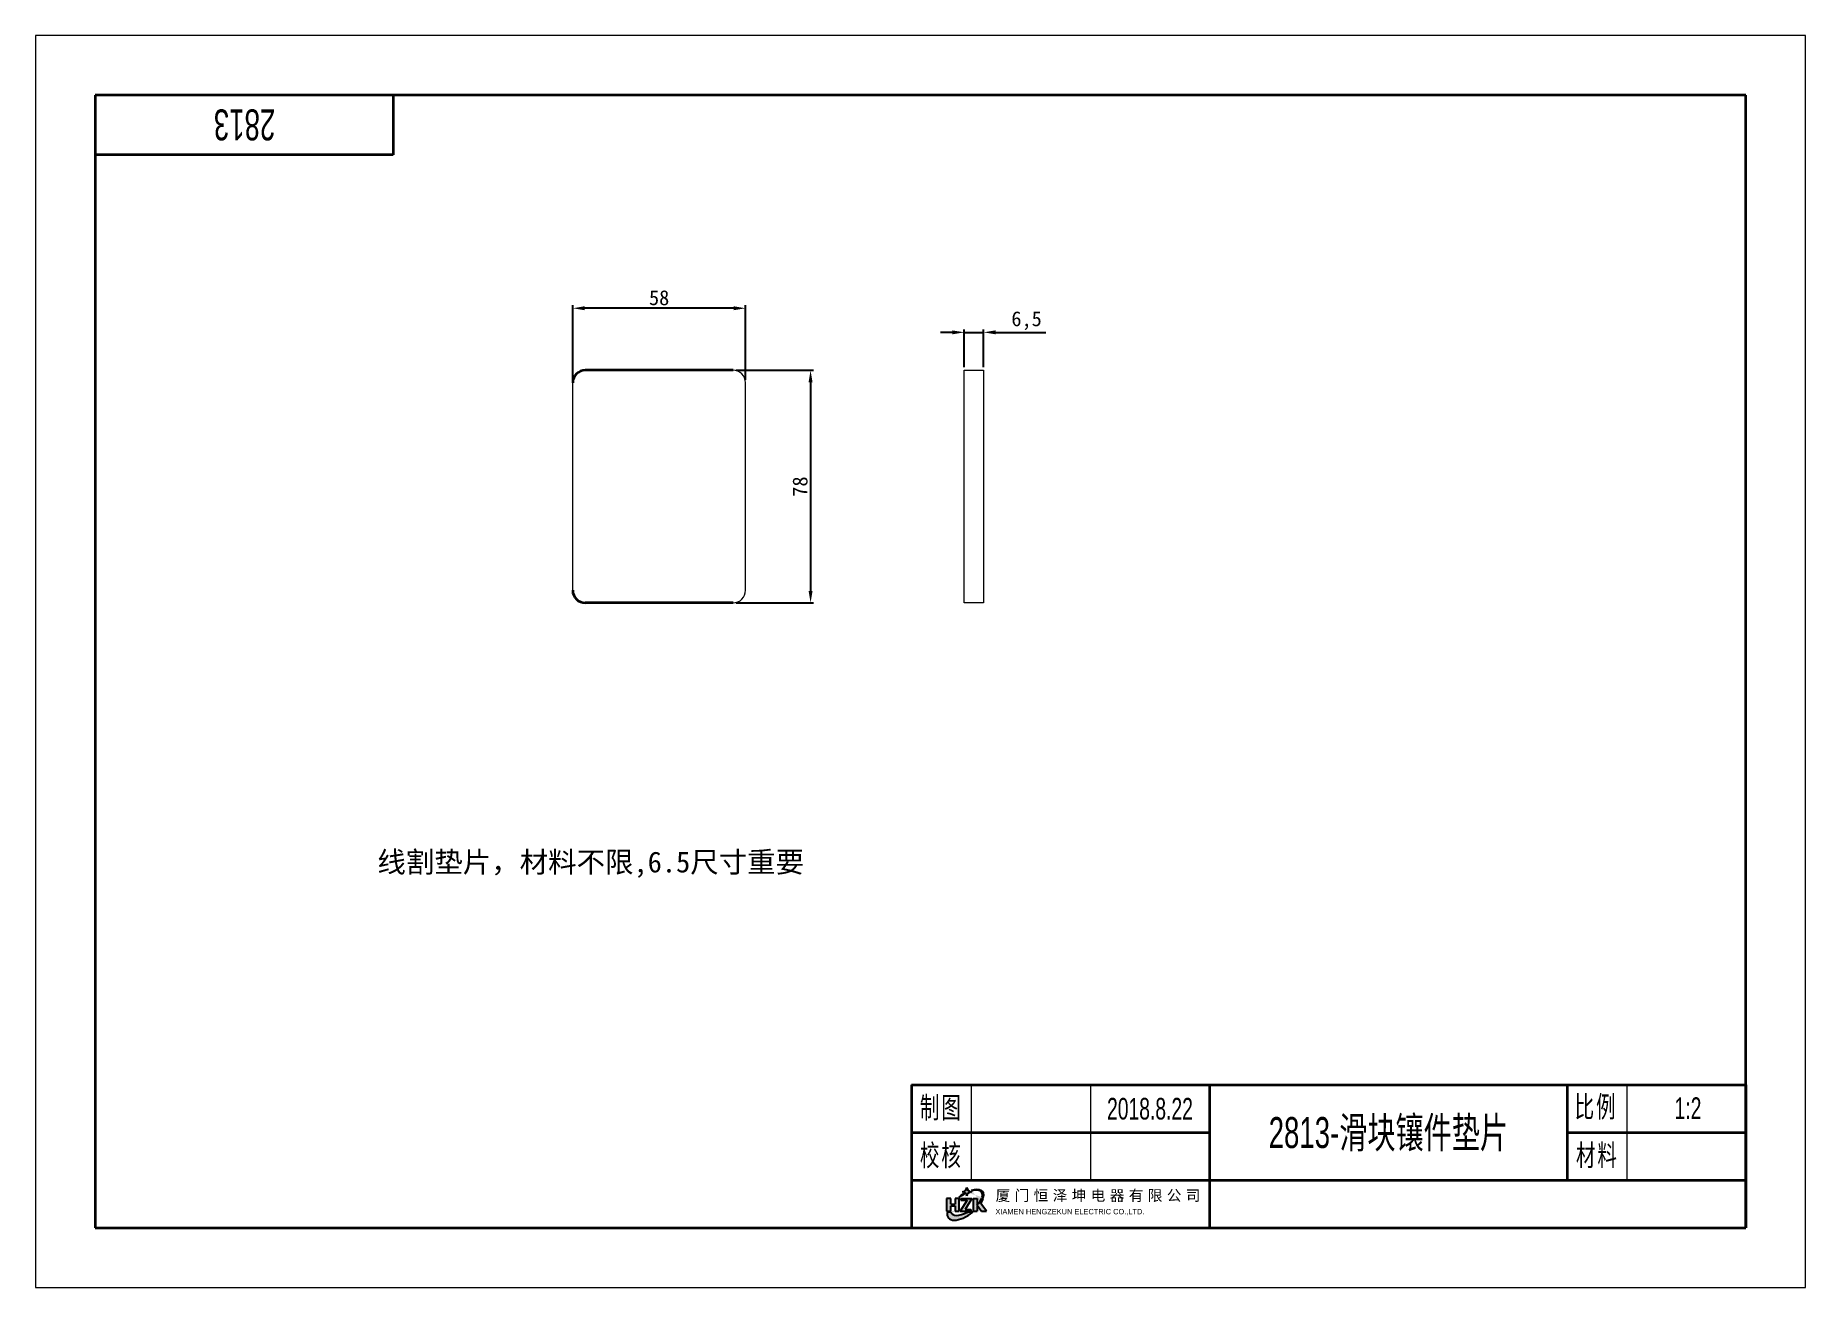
# Model space of a CAD drawing. Header units: millimetres. Extents: x 283 to 877, y 546 to 966.
import ezdxf
from ezdxf.enums import TextEntityAlignment as Align

# ---------------------------------------------------------------- set-up
doc = ezdxf.new("R2010")
doc.units = ezdxf.units.MM
for name, color, linetype, lineweight in [('dim', 82, 'Continuous', 9), ('文字层', 3, 'Continuous', 18), ('粗实线层', 7, 'Continuous', 35), ('细实线层', 7, 'Continuous', 18)]:
    doc.layers.add(name, color=color, linetype=linetype, lineweight=lineweight)
doc.styles.add('标准', font='FSGB2312.ttf', dxfattribs={"width": 0.667})
doc.dimstyles.new('ISO-25', dxfattribs={"dimscale": 2, "dimtxt": 2.5, "dimasz": 2.5, "dimexe": 1.25, "dimexo": 0.625, "dimtad": 1, "dimtxsty": 'Standard', "dimcen": 2.5, "dimadec": 0, "dimazin": 0, "dimtfac": 1, "dimtmove": 0, "dimatfit": 3, "dimfxl": 0, "dimarcsym": 0})

# ---------------------------------------------------------------- blocks, each defined once
blk = doc.blocks.new('A4图框')
at = {"layer": '粗实线层'}
for p, q in [((-138.5, 95), (-138.5, -95)), ((138.5, 95), (-138.5, 95)), ((-88.5, 95), (-88.5, 85)), ((138.5, -95), (138.5, 95)), ((-88.5, 85), (-138.5, 85)), ((-138.5, -95), (138.5, -95))]:
    blk.add_line(p, q, dxfattribs=at)
at = {"layer": '细实线层'}
for p, q in [((148.5, 105), (-148.5, 105)), ((-148.5, 105), (-148.5, -105)), ((148.5, -105), (148.5, 105)), ((-148.5, -105), (148.5, -105))]:
    blk.add_line(p, q, dxfattribs=at)
at = {"layer": '文字层', "style": '标准', "width": 0.667}
blk.add_attdef('图纸编号', text='', height=5.19, rotation=180, dxfattribs=at).set_placement((-113.41, 90), align=Align.MIDDLE_CENTER)
blk = doc.blocks.new('A4标题栏')
h = blk.add_hatch(color=3)
h.dxf.hatch_style = 1
h.paths.add_polyline_path([(-132, 4.92), (-132.71, 4.92), (-132.71, 4.01), (-133.41, 4.01), (-133.41, 4.92), (-134.11, 4.92), (-134.11, 2.82), (-133.41, 2.82), (-133.41, 3.73), (-132.71, 3.73), (-132.71, 2.82), (-132, 2.82)])
h.paths.add_polyline_path([(-129.9, 4.92), (-131.74, 4.92), (-131.74, 4.64), (-130.67, 4.64), (-131.83, 2.82), (-130.07, 2.82), (-130.07, 3.1), (-131.02, 3.1)])
h.paths.add_polyline_path([(-129.02, 4.92), (-129.67, 4.92), (-129.67, 2.82), (-129.02, 2.82)])
edge = h.paths.add_edge_path()
edge.add_ellipse((-130.95, 3.87), major_axis=(-2.89, -2.17), ratio=0.475526, start_angle=127.0084, end_angle=146.5686)
edge.add_line((-127.97, 4.92), (-128.25, 4.92))
edge.add_ellipse((-130.78, 4.22), major_axis=(-2.55, -1.75), ratio=0.462381, start_angle=113.418, end_angle=143.4361, ccw=False)
edge.add_line((-129.02, 3.83), (-128.29, 2.82))
edge.add_line((-128.29, 2.82), (-127.44, 2.82))
edge.add_line((-127.44, 2.82), (-128.39, 4.08))
h.paths.add_polyline_path([(-129.95, 6.08, -0.414214), (-130.71, 6.84, -0.414214), (-131.47, 6.08, -0.414214), (-130.71, 5.32, -0.414214)])
h = blk.add_hatch(color=3)
h.dxf.hatch_style = 1
edge = h.paths.add_edge_path()
edge.add_ellipse((-130.78, 4.22), major_axis=(-2.55, -1.75), ratio=0.462381, start_angle=259.9884, end_angle=277.0287, ccw=False)
edge.add_arc((-131.47, 5.32), 0.495, 47.0815, 59.7575)
edge.add_ellipse((-130.95, 3.87), major_axis=(-2.89, -2.17), ratio=0.475526, start_angle=255.3223, end_angle=271.8023)
edge.add_line((-132.07, 5.18), (-131.89, 5.18))
edge = h.paths.add_edge_path()
edge.add_ellipse((-130.95, 3.87), major_axis=(-2.89, -2.17), ratio=0.475526, start_angle=152.9499, end_angle=232.8461)
edge.add_arc((-129.74, 6.93), 0.709, 246.2468, 261.3719)
edge.add_ellipse((-130.78, 4.22), major_axis=(-2.55, -1.75), ratio=0.462381, start_angle=150.9505, end_angle=232.0867, ccw=False)
edge.add_line((-128.15, 5.18), (-127.9, 5.18))
edge = h.paths.add_edge_path()
edge.add_ellipse((-130.95, 3.87), major_axis=(-2.89, -2.17), ratio=0.475526, start_angle=330.9377, end_angle=453.8146)
edge.add_line((-129.73, 2.64), (-130.63, 2.64))
edge.add_ellipse((-130.78, 4.22), major_axis=(-2.55, -1.75), ratio=0.462381, start_angle=352.501, end_angle=435.4781, ccw=False)
edge.add_line((-133.41, 2.64), (-133.98, 2.64))
h.paths.add_polyline_path([(-124.92, 1.33), (-97.75, 1.33), (-97.75, 2.79), (-124.92, 2.79)], flags=9)
h.paths.add_polyline_path([(-125.19, 3.38), (-97.3, 3.38), (-97.3, 6.3), (-125.19, 6.3)], flags=9)
at = {"color": 3}
for p, q in [((-133.41, 4.92), (-134.11, 4.92)), ((-134.11, 4.92), (-134.11, 2.82)), ((-133.41, 4.01), (-133.41, 4.92)), ((-133.41, 4.01), (-132.71, 4.01)), ((-133.41, 2.82), (-133.41, 3.73)), ((-133.41, 3.73), (-132.71, 3.73)), ((-132.71, 4.92), (-132.71, 4.01)), ((-132, 4.92), (-132.71, 4.92)), ((-132.71, 3.73), (-132.71, 2.82)), ((-132.07, 5.18), (-131.89, 5.18)), ((-132, 2.82), (-132, 4.92)), ((-130.67, 4.64), (-131.83, 2.82)), ((-131.74, 4.92), (-129.9, 4.92)), ((-131.74, 4.92), (-131.74, 4.64)), ((-131.74, 4.64), (-130.67, 4.64)), ((-129.9, 4.92), (-131.02, 3.1)), ((-131.02, 3.1), (-130.07, 3.1)), ((-130.07, 3.1), (-130.07, 2.82)), ((-129.67, 4.92), (-129.02, 4.92)), ((-129.67, 4.92), (-129.67, 2.82)), ((-129.02, 4.92), (-129.02, 2.82)), ((-129.02, 3.83), (-128.29, 2.82)), ((-127.44, 2.82), (-128.39, 4.08)), ((-128.25, 4.92), (-127.97, 4.92)), ((-128.15, 5.18), (-127.9, 5.18)), ((-134.11, 2.82), (-133.41, 2.82)), ((-132.71, 2.82), (-132, 2.82)), ((-131.83, 2.82), (-130.07, 2.82)), ((-129.67, 2.82), (-129.02, 2.82)), ((-128.29, 2.82), (-127.44, 2.82))]:
    blk.add_line(p, q, dxfattribs=at)
for points in [[(-133.41, 2.64), (-133.98, 2.64)], [(-129.73, 2.64), (-130.63, 2.64)]]:
    blk.add_lwpolyline(points, dxfattribs=at)
for centre, radius, start, end in [((-131.47, 6.84), 0.758, 270, 0), ((-131.47, 5.32), 0.758, 0, 90), ((-129.95, 6.84), 0.758, 180, 270), ((-129.95, 5.32), 0.758, 90, 180), ((-129.74, 6.93), 0.709, 246.2468, 261.3719), ((-131.47, 5.32), 0.495, 47.0815, 59.7575)]:
    blk.add_arc(centre, radius, start, end, dxfattribs=at)
for centre, major_axis, ratio, start_param, end_param in [((-130.95, 3.87), (-2.89, -2.17), 0.475526, 2.66948, 4.06393), ((-130.78, 4.22), (-2.55, -1.75), 0.462381, 2.634582, 4.050677), ((-130.95, 3.87), (-2.89, -2.17), 0.475526, 4.456214, 4.743846), ((-130.78, 4.22), (-2.55, -1.75), 0.462381, 4.537653, 4.835062), ((-130.78, 4.22), (-2.55, -1.75), 0.462381, 1.979518, 2.503433), ((-130.95, 3.87), (-2.89, -2.17), 0.475526, 2.216715, 2.558104), ((-130.95, 3.87), (-2.89, -2.17), 0.475526, 5.775953, 7.920559), ((-130.78, 4.22), (-2.55, -1.75), 0.462381, 6.152303, 7.600527)]:
    blk.add_ellipse(centre, major_axis=major_axis, ratio=ratio, start_param=start_param, end_param=end_param, dxfattribs=at)
at = {"layer": '粗实线层'}
for p, q in [((-140, 24), (-140, 0)), ((-140, 24), (0, 24)), ((-90, 24), (-90, 0)), ((-30, 24), (-30, 8)), ((0, 24), (0, 0)), ((0, 24), (0, 8)), ((-140, 16), (-90, 16)), ((-30, 16), (0, 16)), ((-140, 8), (0, 8)), ((-140, 0), (0, 0))]:
    blk.add_line(p, q, dxfattribs=at)
at = {"layer": '细实线层'}
for p, q in [((-130, 24), (-130, 8)), ((-110, 24), (-110, 8)), ((-20, 24), (-20, 8))]:
    blk.add_line(p, q, dxfattribs=at)
at = {"color": 3, "attachment_point": 1}
for s, insert, char_height in [('{\\f汉仪综艺体简|b0|i0|c134|p49;\\T1.3;厦门恒泽坤电器有限公司}', (-125.9, 6.35), 1.8), ('{\\f汉仪综艺体简|b0|i0|c134|p49;XIAMEN HENGZEKUN ELECTRIC CO.,LTD.}', (-125.93, 3.19), 0.9)]:
    blk.add_mtext_dynamic_manual_height_columns(s, width=1520, gutter_width=12.5, heights=[0], dxfattribs=dict(at, insert=insert, char_height=char_height))
at = {"layer": '文字层', "char_height": 3.597, "width": 18, "attachment_point": 5, "line_spacing_factor": 0.963108, "style": '标准'}
for s, insert in [('\\T1.1;制图', (-135, 20)), ('{\\T1.1;比例}', (-25.15, 20.14)), ('\\T1.1;校核', (-135, 12)), ('{\\T1.1;材料}', (-24.93, 12.02))]:
    blk.add_mtext(s, dxfattribs=dict(at, insert=insert))
at = {"layer": '文字层', "style": '标准', "width": 0.667}
for tag, height, p in [('制图签名', 3.63, (-120, 20)), ('制图日期', 3.63, (-100, 20)), ('图纸比例', 3.63, (-9.73, 20.09)), ('图纸名称', 5.19, (-60, 16)), ('校核签名', 3.63, (-120, 12)), ('校核日期', 3.63, (-100, 12)), ('材料', 3.63, (-9.94, 12.38)), ('图纸编号', 3.63, (-45, 4))]:
    blk.add_attdef(tag, text='', height=height, dxfattribs=at).set_placement(p, align=Align.MIDDLE_CENTER)
blk = doc.blocks.new('A4A-B-Marked')
for name, p, values in [('A4图框', (0, 0), {'图纸编号': '2813'}), ('A4标题栏', (138.5, -95), {'制图日期': '2018.8.22', '图纸比例': '1:2', '图纸名称': '2813-滑块镶件垫片'})]:
    blk.add_blockref(name, p).add_auto_attribs(values)
blk = doc.blocks.new('*D11')
at = {"layer": 'Defpoints', "color": 0, "lineweight": 18, "transparency": 16777216}
for p in [(601.54, 866.19), (595.04, 853.46), (601.54, 853.46)]:
    blk.add_point(p, dxfattribs=at)
at = {"layer": 'dim', "color": 0, "lineweight": -2, "transparency": 16777216}
for p, q in [((591.04, 866.19), (587.04, 866.19)), ((595.04, 854.46), (595.04, 867.19)), ((595.04, 866.19), (601.54, 866.19)), ((601.54, 854.46), (601.54, 867.19)), ((605.54, 866.19), (622.37, 866.19))]:
    blk.add_line(p, q, dxfattribs=at)
at = {"layer": 'dim', "color": 0, "lineweight": 18, "transparency": 16777216}
for points in [[(591.04, 866.85), (591.04, 865.52), (595.04, 866.19)], [(605.54, 866.85), (605.54, 865.52), (601.54, 866.19)]]:
    blk.add_solid(points, dxfattribs=at)
at = {"layer": 'dim', "color": 0, "lineweight": 18, "transparency": 16777216, "insert": (615.95, 870.1), "char_height": 5, "attachment_point": 5}
blk.add_mtext('6,5', dxfattribs=at)
blk = doc.blocks.new('*D12')
at = {"layer": 'Defpoints', "color": 0, "lineweight": 18, "transparency": 16777216}
for p in [(517.46, 853.46), (517.46, 775.46), (543.47, 775.46)]:
    blk.add_point(p, dxfattribs=at)
at = {"layer": 'dim', "color": 0, "lineweight": -2, "transparency": 16777216}
for p, q in [((518.46, 853.46), (544.47, 853.46)), ((543.47, 849.46), (543.47, 779.46)), ((518.46, 775.46), (544.47, 775.46))]:
    blk.add_line(p, q, dxfattribs=at)
at = {"layer": 'dim', "color": 0, "lineweight": 18, "transparency": 16777216}
for points in [[(542.81, 849.46), (544.14, 849.46), (543.47, 853.46)], [(542.81, 779.46), (544.14, 779.46), (543.47, 775.46)]]:
    blk.add_solid(points, dxfattribs=at)
at = {"layer": 'dim', "color": 0, "lineweight": 18, "transparency": 16777216, "insert": (539.97, 814.46), "char_height": 5, "attachment_point": 5, "rotation": 90}
blk.add_mtext('78', dxfattribs=at)
blk = doc.blocks.new('*D13')
at = {"layer": 'Defpoints', "color": 0, "lineweight": 18, "transparency": 16777216}
for p in [(463.66, 874.27), (463.66, 849.26), (521.66, 849.26)]:
    blk.add_point(p, dxfattribs=at)
at = {"layer": 'dim', "color": 0, "lineweight": -2, "transparency": 16777216}
for p, q in [((463.66, 850.26), (463.66, 875.27)), ((517.66, 874.27), (467.66, 874.27)), ((521.66, 850.26), (521.66, 875.27))]:
    blk.add_line(p, q, dxfattribs=at)
at = {"layer": 'dim', "color": 0, "lineweight": 18, "transparency": 16777216}
for points in [[(467.66, 874.94), (467.66, 873.6), (463.66, 874.27)], [(517.66, 874.94), (517.66, 873.6), (521.66, 874.27)]]:
    blk.add_solid(points, dxfattribs=at)
at = {"layer": 'dim', "color": 0, "lineweight": 18, "transparency": 16777216, "insert": (492.66, 877.77), "char_height": 5, "attachment_point": 5}
blk.add_mtext('58', dxfattribs=at)

msp = doc.modelspace()

# ---------------------------------------------------------------- linework, layer by layer
at = {"lineweight": 18}
for p, q in [((595.036, 775.459), (595.036, 853.459)), ((595.036, 853.459), (601.536, 853.459)), ((601.536, 853.459), (601.536, 775.459)), ((463.658, 779.659), (463.658, 849.259)), ((521.658, 779.659), (521.658, 849.259)), ((601.536, 775.459), (595.036, 775.459))]:
    msp.add_line(p, q, dxfattribs=at)
at = {"layer": '粗实线层'}
for p, q in [((517.458, 853.459), (467.858, 853.459)), ((517.458, 775.459), (467.858, 775.459))]:
    msp.add_line(p, q, dxfattribs=at)
for centre, start, end in [((467.858, 849.259), 90, 180), ((467.858, 779.659), 180, 270)]:
    msp.add_arc(centre, 4.2, start, end, dxfattribs=at)
at = {"layer": '粗实线层', "lineweight": 18}
for centre, start, end in [((517.458, 849.259), 0, 90), ((517.458, 779.659), 270, 360)]:
    msp.add_arc(centre, 4.2, start, end, dxfattribs=at)

# ---------------------------------------------------------------- block references
at = {"lineweight": 18, "xscale": 2, "yscale": 2, "zscale": 2}
msp.add_blockref('A4A-B-Marked', (580.359, 755.783), dxfattribs=at)

# ---------------------------------------------------------------- texts
at = {"lineweight": 18, "insert": (398.119, 692.032), "char_height": 7, "attachment_point": 1}
msp.add_mtext_dynamic_manual_height_columns('{\\fSimSun|b0|i0|c134|p2;线割垫片，材料不限,6.5尺寸重要}', width=189.92104, gutter_width=1, heights=[0], dxfattribs=at)

# ---------------------------------------------------------------- dimensions: what is measured, and where the dimension line sits
at = {"layer": 'dim', "lineweight": 18}
for base, p1, p2, picture, middle in [((463.658, 874.269), (521.658, 849.259), (463.658, 849.259), '*D13', (492.658, 877.768)), ((601.536, 866.186), (595.036, 853.459), (601.536, 853.459), '*D11', (615.952, 870.102))]:
    dim = msp.add_linear_dim(base=base, p1=p1, p2=p2, dimstyle='ISO-25', override={"dimasz": 2, "dimexe": 0.49975, "dimexo": 0.49975, "dimgap": 0.49975}, dxfattribs=at)
    dim.commit()
    dim.dimension.update_dxf_attribs({"geometry": picture, "text_midpoint": middle})
dim = msp.add_linear_dim(base=(543.474, 775.459), p1=(517.458, 853.459), p2=(517.458, 775.459), angle=90, dimstyle='ISO-25', override={"dimasz": 2, "dimexe": 0.49975, "dimexo": 0.49975, "dimgap": 0.49975}, dxfattribs=at)
dim.commit()
dim.dimension.update_dxf_attribs({"geometry": '*D12', "text_midpoint": (539.974, 814.459)})

doc.saveas('drawing.dxf')
